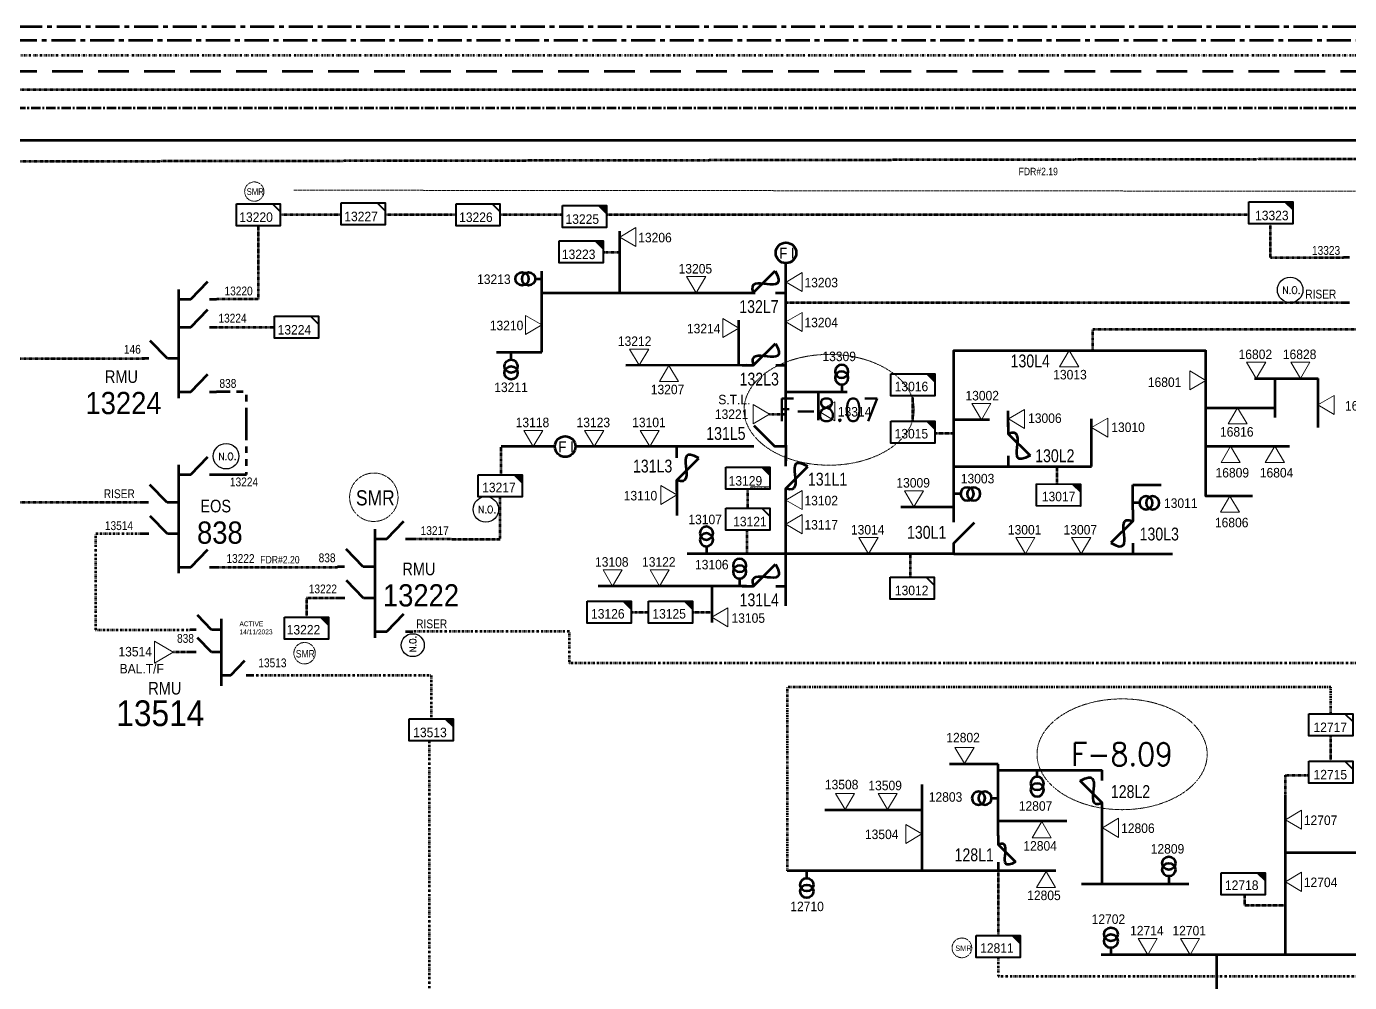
# Model space of a CAD drawing. Header units: metres. Extents: x 65984 to 144644, y -19036 to 23726.
# Drawn here: x 115702 to 116216, y 22020 to 22392 of the extents above; entities that cross this region are included whole.
import ezdxf
from ezdxf.enums import TextEntityAlignment as Align

# ---------------------------------------------------------------- set-up
doc = ezdxf.new("R2010")
doc.units = ezdxf.units.M
doc.header["$MEASUREMENT"] = 0
for name, pattern in [('( Center )', [2, 1.25, -0.25, 0.25, -0.25]), ('( Phantom )', [2.5, 1.25, -0.25, 0.25, -0.25, 0.25, -0.25]), ('DGN Style 1', [0.6, 0, -0.6]), ('DGN Style 3', [0.013877, 0, -0.013877]), ('DGN Style 4', [1.6, 0.8, -0.4, 0, -0.4]), ('DGN Style 6', [1.9, 0.7, -0.4, 0, -0.4, 0, -0.4]), ('DGN Style 7', [2, 0.9, -0.4, 0.3, -0.4]), ('HIDDEN2', [2381.25, 1587.5, -793.75])]:
    doc.linetypes.add(name, pattern=pattern)
doc.layers.get('0').update_dxf_attribs({"color": 95, "lineweight": 40})
for name, color, linetype, lineweight in [('ABS', 7, 'Continuous', 40), ('CONTRACTOR NAME', 95, 'Continuous', 40), ('d_eos', 111, 'Continuous', 40), ('d_eos no', 121, 'Continuous', 40), ('d_fco', 5, 'Continuous', 40), ('d_fco text', 95, 'Continuous', 40), ('d_grid line', 7, 'DGN Style 1', 0), ('d_oh branch', 94, 'Continuous', 40), ('d_switch', 95, 'Continuous', 40), ('d_tf', 1, 'Continuous', 40), ('d_tf no', 6, 'Continuous', 40), ('d_tf_200', 1, 'Continuous', 40), ('d_ug cable', 95, 'Continuous', 40), ('d_ug main line', 95, 'Continuous', 40), ('d_unit sub', 7, 'Continuous', 40), ('EARTH FAULT INDICATOR', 95, 'Continuous', 40), ('FDR  1  16', 234, 'Continuous', 40), ('FDR  2  19', 172, 'Continuous', 40), ('fedr no', 95, 'Continuous', 40), ('Level 37', 7, 'Continuous', 0), ('O H MAIN FEEDER', 4, 'Continuous', 100), ('SW N O', 114, 'Continuous', 30)]:
    doc.layers.add(name, color=color, linetype=linetype, lineweight=lineweight)
doc.styles.add('NASKHF', font='naskhf.shx', dxfattribs={"height": 8})
doc.styles.add('Style-Andalus', font='andlso.ttf')
doc.styles.add('Style-Arial', font='arial.ttf')
doc.styles.add('Style-ENGINEERING', font='ENGINEERING.shx')
doc.styles.add('Style-msdefault', font='msdefault.shx')
doc.styles.add('Style-STANDARD', font='STANDARD.shx')

# ---------------------------------------------------------------- blocks, each defined once
blk = doc.blocks.new('TFU_9')
at = {"layer": 'd_tf_200', "color": 1, "linetype": 'Continuous', "lineweight": 53}
blk.add_line((0, 10), (0, 0), dxfattribs=at)
for centre in [(0, 30), (0, 20)]:
    blk.add_circle(centre, 10, dxfattribs=at)
blk = doc.blocks.new('TF_8')
at = {"color": 0, "linetype": 'ByBlock', "lineweight": -2}
blk.add_line((6.3, 4.95), (9.9, 1.35), dxfattribs=at)
blk.add_3dface([(-10.1, 4.95), (9.9, 4.95), (9.9, -5.05), (-10.1, -5.05)], dxfattribs=at)
blk = doc.blocks.new('FUSE01')
at = {"color": 0, "linetype": 'ByBlock', "lineweight": -2}
blk.add_line((0, -17.15), (0, -22.55), dxfattribs=at)
at = {"color": 0, "linetype": 'ByBlock', "lineweight": -2, "flags": 128}
blk.add_lwpolyline([(0, 0.05), (0, -5.75), (-11.2, -16.95)], dxfattribs=at)
at = {"color": 0, "linetype": 'ByBlock', "lineweight": -2}
blk.add_open_spline([(-11.2, -16.95), (3.4, -25.35), (-11.6, -1.35), (0, -5.75)], degree=3, dxfattribs=at)
blk = doc.blocks.new('exist.us-1000kva')
at = {"color": 0, "linetype": 'ByBlock', "lineweight": -2, "flags": 128}
blk.add_lwpolyline([(40, 12.9), (32.8, 20), (40, 20)], close=True, dxfattribs=at)
at = {"color": 0, "linetype": 'ByBlock', "lineweight": -2, "extrusion": (0, 0, -1)}
blk.add_solid([(-40, 12.9), (-32.8, 20), (-40, 20)], dxfattribs=at)
at = {"color": 0, "linetype": 'ByBlock', "lineweight": -2, "xscale": 2, "yscale": 2}
blk.add_blockref('TF_8', (20.2, 10.1), dxfattribs=at)
blk = doc.blocks.new('*U892')
at = {"layer": 'SW N O', "color": 3}
blk.add_circle((0, 0), 16.8, dxfattribs=at)
at = {"layer": 'SW N O', "color": 3, "style": 'Style-STANDARD'}
blk.add_text('N.O.', height=9.6, dxfattribs=at).set_placement((1.7, -0.2), align=Align.MIDDLE_CENTER)
blk = doc.blocks.new('TFU_60')
at = {"layer": 'd_tf_200', "color": 251, "linetype": 'Continuous', "lineweight": 53}
blk.add_line((0, 10), (0, 0), dxfattribs=at)
at = {"layer": 'd_tf_200', "color": 251, "linetype": 'Continuous', "lineweight": 53, "extrusion": (0, 0, -1)}
for centre in [(0, 30), (0, 20)]:
    blk.add_circle(centre, 10, dxfattribs=at)
blk = doc.blocks.new('*U918')
at = {"layer": 'EARTH FAULT INDICATOR', "color": 251, "linetype": 'Continuous', "lineweight": 100}
blk.add_circle((0.02, 0.13), 4, dxfattribs=at)
at = {"layer": 'EARTH FAULT INDICATOR', "color": 251, "lineweight": 140, "style": 'Style-Andalus', "width": 0.9}
blk.add_text('F I', height=4.234, dxfattribs=at).set_placement((-2.61, 2.11), align=Align.TOP_LEFT)
blk = doc.blocks.new('*U996')
at = {"layer": 'CONTRACTOR NAME', "color": 251, "lineweight": 13, "ltscale": 0.498271, "flags": 128}
for points in [[(1.7, -0.51), (-3.72, -0.51), (-3.72, 0.47), (1.7, 0.47)], [(3.7, -0.51), (1.7, -0.51), (1.7, 0.47), (3.7, 0.47)]]:
    blk.add_lwpolyline(points, close=True, dxfattribs=at)
at = {"layer": 'CONTRACTOR NAME', "color": 251, "lineweight": 13, "style": 'Style-msdefault', "width": 0.945946}
for s, height, p in [('2017.07.24', 0.642, (-3.49, 0.31)), ('MTC', 0.572, (2.04, 0.28))]:
    blk.add_text(s, height=height, dxfattribs=at).set_placement(p, align=Align.TOP_LEFT)
blk = doc.blocks.new('*U702')
at = {"layer": 'ABS', "color": 7, "linetype": 'Continuous', "lineweight": 158, "ltscale": 0.204148}
blk.add_line((-6.04, -5.72), (-11.57, -5.72), dxfattribs=at)
at = {"layer": 'ABS', "color": 7, "linetype": 'Continuous', "lineweight": 158, "ltscale": 0.204148, "flags": 128}
blk.add_lwpolyline([(11.58, -5.72), (5.64, -5.72), (-5.83, 5.75)], dxfattribs=at)
blk = doc.blocks.new('TRA1_368')
at = {"layer": 'd_tf', "color": 1, "linetype": 'Continuous', "lineweight": 0, "ltscale": 0.000215867, "flags": 128}
blk.add_lwpolyline([(10, -17), (0, 0), (-10, -17)], close=True, dxfattribs=at)
blk = doc.blocks.new('TRA1_367')
at = {"layer": 'd_tf', "color": 1, "linetype": 'Continuous', "lineweight": 0, "ltscale": 0.000215867, "xscale": 1.000046566207833, "yscale": 1.000046566207833, "zscale": 1.000046566207833, "rotation": 180}
blk.add_blockref('TRA1_368', (0, 0), dxfattribs=at)
blk = doc.blocks.new('TRA1_539')
at = {"layer": 'd_tf', "color": 140, "linetype": 'Continuous', "lineweight": 0, "ltscale": 0.000215867, "flags": 128}
blk.add_lwpolyline([(10.1, -17.1), (0.1, -0.1), (-9.9, -17.1)], close=True, dxfattribs=at)
blk = doc.blocks.new('TRA1_538')
at = {"layer": 'd_tf', "color": 140, "linetype": 'Continuous', "lineweight": 0, "ltscale": 0.000215867, "xscale": 1.000046566207833, "yscale": 1.000046566207833, "zscale": 1.000046566207833, "rotation": 180}
blk.add_blockref('TRA1_539', (0, 0), dxfattribs=at)
blk = doc.blocks.new('TRA1_376')
at = {"layer": 'd_tf', "color": 251, "linetype": 'Continuous', "lineweight": 0, "ltscale": 0.000215867, "flags": 128}
blk.add_lwpolyline([(10.1, -17), (0.1, 0), (-9.9, -17)], close=True, dxfattribs=at)
blk = doc.blocks.new('TRA1_375')
at = {"layer": 'd_tf', "color": 251, "linetype": 'Continuous', "lineweight": 0, "ltscale": 0.000215867, "xscale": 1.000046566207833, "yscale": 1.000046566207833, "zscale": 1.000046566207833, "rotation": 180}
blk.add_blockref('TRA1_376', (0, 0), dxfattribs=at)
blk = doc.blocks.new('TRA1_378')
at = {"layer": 'd_tf', "color": 251, "linetype": 'Continuous', "lineweight": 0, "ltscale": 0.000215867, "extrusion": (0, 0, -1), "flags": 128}
blk.add_lwpolyline([(-10.1, -17), (-0.1, 0), (9.9, -17)], close=True, dxfattribs=at)
blk = doc.blocks.new('TRA1_377')
at = {"layer": 'd_tf', "color": 251, "linetype": 'Continuous', "lineweight": 0, "ltscale": 0.000215867, "xscale": 1.000046566207833, "yscale": 1.000046566207833, "zscale": 1.000046566207833, "rotation": 180}
blk.add_blockref('TRA1_378', (0, 0), dxfattribs=at)
blk = doc.blocks.new('TRA1_688')
at = {"layer": 'd_tf', "color": 251, "linetype": 'Continuous', "lineweight": 0, "ltscale": 0.000215867, "extrusion": (0, 0, -1), "flags": 128}
blk.add_lwpolyline([(-21, -17), (-11, 0), (-1, -17)], close=True, dxfattribs=at)
blk = doc.blocks.new('TRA1_687')
at = {"layer": 'd_tf', "color": 251, "linetype": 'Continuous', "lineweight": 0, "ltscale": 0.000215867, "xscale": 1.000046566207833, "yscale": 1.000046566207833, "zscale": 1.000046566207833, "rotation": 180}
blk.add_blockref('TRA1_688', (0, 0), dxfattribs=at)

msp = doc.modelspace()

# ---------------------------------------------------------------- linework, layer by layer
at = {"layer": 'd_eos', "color": 7, "linetype": 'Continuous', "lineweight": 211, "ltscale": 0.54966}
for p, q in [((116215.81, 22301.87), (116213.55, 22301.87)), ((116215.81, 22284.27), (116213.55, 22284.27)), ((115774.13, 22157.4), (115768.68, 22163.01)), ((115777.86, 22161.58), (115777.86, 22135.67)), ((115768.16, 22157.4), (115765.9, 22157.4)), ((115774.13, 22148.7), (115768.68, 22154.31)), ((115777.86, 22157.39), (115774.13, 22157.4)), ((115768.16, 22148.7), (115765.89, 22148.7)), ((115777.85, 22148.7), (115774.13, 22148.7)), ((115781.58, 22139.8), (115787.03, 22145.42)), ((115777.86, 22139.8), (115781.58, 22139.8)), ((115787.55, 22139.8), (115789.82, 22139.8))]:
    msp.add_line(p, q, dxfattribs=at)
at = {"layer": 'd_eos', "color": 7, "linetype": 'Continuous', "lineweight": 211, "ltscale": 0.625574}
for p, q in [((115766.05, 22285.63), (115772.71, 22292.49)), ((115761.49, 22247.32), (115761.49, 22289.39)), ((115761.49, 22285.63), (115766.05, 22285.63)), ((115773.34, 22285.63), (115776.11, 22285.63)), ((115766.07, 22274.8), (115772.73, 22281.66)), ((115761.52, 22274.8), (115766.07, 22274.8)), ((115773.37, 22274.8), (115776.14, 22274.8)), ((115757.05, 22262.62), (115750.39, 22269.48)), ((115749.76, 22262.62), (115746.99, 22262.62)), ((115761.61, 22262.62), (115757.05, 22262.62)), ((115766.05, 22249.75), (115772.71, 22256.61)), ((115761.49, 22249.75), (115766.05, 22249.75)), ((115773.34, 22249.75), (115776.11, 22249.75)), ((115761.49, 22179.28), (115761.49, 22221.35)), ((115766.05, 22217.59), (115772.71, 22224.45)), ((115761.49, 22217.59), (115766.05, 22217.59)), ((115773.34, 22217.59), (115776.11, 22217.59)), ((115756.91, 22206.76), (115750.25, 22213.62)), ((115749.62, 22206.76), (115746.85, 22206.76)), ((115761.47, 22206.76), (115756.91, 22206.76)), ((115757.05, 22194.58), (115750.39, 22201.44)), ((115749.76, 22194.58), (115746.99, 22194.58)), ((115761.61, 22194.59), (115757.05, 22194.58)), ((115766.05, 22181.71), (115772.71, 22188.57)), ((115761.49, 22181.71), (115766.05, 22181.71)), ((115773.34, 22181.71), (115776.11, 22181.71)), ((115825.75, 22181.78), (115822.98, 22181.78))]:
    msp.add_line(p, q, dxfattribs=at)
at = {"layer": 'd_eos', "color": 120, "linetype": 'Continuous', "lineweight": 211, "ltscale": 0.625574}
for p, q in [((115837.62, 22154.31), (115837.62, 22196.37)), ((115842.18, 22192.61), (115848.84, 22199.48)), ((115837.62, 22192.61), (115842.18, 22192.61)), ((115849.47, 22192.61), (115852.24, 22192.61)), ((115833.04, 22181.78), (115826.38, 22188.64)), ((115837.6, 22181.78), (115833.04, 22181.78)), ((115833.18, 22169.61), (115826.52, 22176.47)), ((115825.89, 22169.61), (115823.12, 22169.61)), ((115837.74, 22169.61), (115833.18, 22169.61)), ((115842.18, 22156.73), (115848.84, 22163.6)), ((115837.62, 22156.73), (115842.18, 22156.73)), ((115849.47, 22156.73), (115852.24, 22156.73))]:
    msp.add_line(p, q, dxfattribs=at)
at = {"layer": 'd_grid line', "color": 7, "linetype": 'DGN Style 1', "lineweight": 0}
msp.add_line((115806.33, 22327.98), (121692.49, 22322.37), dxfattribs=at)
at = {"layer": 'd_oh branch', "color": 251, "linetype": 'Continuous', "lineweight": 100}
for p, q in [((115932.59, 22288.14), (115932.59, 22312.06)), ((115997.11, 22229), (115997.1, 22299.67)), ((115902.34, 22265.12), (115902.34, 22296.62)), ((115902.34, 22288.14), (115985.15, 22288.14)), ((115978.84, 22259.92), (115978.84, 22277.56)), ((115884.69, 22265.12), (115902.34, 22265.12)), ((115981.85, 22260.02), (115934.93, 22260.01)), ((116178.97, 22254.92), (116203.65, 22254.92)), ((116186.92, 22239.81), (116186.92, 22254.92)), ((116203.65, 22235.92), (116203.65, 22254.92)), ((116020.89, 22249.64), (115997.11, 22249.64)), ((116009.76, 22238.75), (116009.76, 22249.64)), ((116083.41, 22236.14), (116083.41, 22242.36)), ((116160.12, 22243.56), (116186.92, 22243.56)), ((116076.09, 22238.87), (116062.29, 22238.87)), ((116115.68, 22220.76), (116115.68, 22239.21)), ((116160.12, 22228.62), (116192.53, 22228.62)), ((116062.29, 22220.76), (116115.68, 22220.76)), ((115954.81, 22215.35), (115954.81, 22201.68)), ((116131.73, 22203.96), (116131.73, 22213.68)), ((116131.73, 22213.68), (116142.75, 22213.68)), ((116041.74, 22205.07), (116062.29, 22205.07)), ((115997.11, 22186.84), (115958.8, 22186.84)), ((116062.29, 22186.84), (116147.08, 22186.84)), ((115981.85, 22174.33), (115924.15, 22174.33)), ((115968.31, 22174.33), (115968.31, 22160.17))]:
    msp.add_line(p, q, dxfattribs=at)
at = {"layer": 'd_oh branch', "color": 251, "linetype": 'Continuous', "lineweight": 211}
for p, q in [((116064.8, 22265.75), (116160.12, 22265.75)), ((115907.41, 22228.49), (115886.59, 22228.49)), ((115981.13, 22228.49), (115915.41, 22228.49)), ((115997.11, 22229), (115997.11, 22222.94)), ((115997.11, 22186.84), (115997.11, 22211.32)), ((115997.11, 22166.7), (115997.11, 22186.84)), ((116062.29, 22186.84), (115997.39, 22186.84))]:
    msp.add_line(p, q, dxfattribs=at)
at = {"layer": 'd_oh branch', "color": 1, "linetype": 'Continuous', "lineweight": 100}
for p, q in [((116079.49, 22105.18), (116060.56, 22105.18)), ((116079.49, 22077.45), (116079.49, 22105.18)), ((116079.49, 22102.94), (116119.82, 22102.94)), ((116049.86, 22097.28), (116049.86, 22063.73)), ((116190.93, 22031.23), (116190.93, 22093.07)), ((116049.86, 22087.31), (116012.18, 22087.31)), ((116119.82, 22058.78), (116119.82, 22087.76)), ((116079.49, 22083.21), (116106.09, 22083.21)), ((116238.54, 22070.85), (116190.93, 22070.85)), ((116101.84, 22063.87), (115997.6, 22063.87)), ((116111.86, 22058.78), (116153.44, 22058.78)), ((116274.74, 22031.23), (116119.47, 22031.23)), ((116164.25, 22031.23), (116164.25, 22017.9))]:
    msp.add_line(p, q, dxfattribs=at)
at = {"layer": 'd_oh branch', "color": 251, "linetype": 'Continuous', "lineweight": 211, "flags": 128}
msp.add_lwpolyline([(116062.29, 22202.45), (116062.29, 22265.75), (116067.31, 22265.75)], dxfattribs=at)
at = {"layer": 'd_oh branch', "color": 251, "linetype": 'Continuous', "lineweight": 100, "flags": 128}
msp.add_lwpolyline([(116178.17, 22209.19), (116160.12, 22209.19), (116160.12, 22265.88)], dxfattribs=at)
at = {"layer": 'd_ug cable', "color": 251, "linetype": 'DGN Style 3', "lineweight": 100}
for p, q in [((115990.72, 22241.03), (115997.11, 22241.03)), ((116062.29, 22233.6), (116054.84, 22233.6))]:
    msp.add_line(p, q, dxfattribs=at)
at = {"layer": 'd_ug cable', "color": 140, "linetype": 'DGN Style 3', "lineweight": 140}
for p, q in [((115776.11, 22181.71), (115823.22, 22181.73)), ((115765.89, 22148.7), (115759.36, 22148.7))]:
    msp.add_line(p, q, dxfattribs=at)
at = {"layer": 'd_ug cable', "color": 1, "linetype": 'DGN Style 3', "lineweight": 100}
msp.add_line((116208.53, 22106.31), (116208.53, 22116.27), dxfattribs=at)
at = {"layer": 'd_ug cable', "color": 206, "linetype": 'DGN Style 3', "lineweight": 100, "flags": 128}
msp.add_lwpolyline([(116176.39, 20628.22), (116176.39, 20750.68), (116176.22, 20750.68), (116176.22, 20751.88), (115709.1, 20751.88), (115709.1, 20898.3), (115443.65, 20898.3), (115443.65, 22367.11), (125153.08, 22367.11), (125153.08, 21679.5), (125516.2, 21679.5), (125516.2, 21661.2)], dxfattribs=at)
at = {"layer": 'd_ug cable', "color": 80, "linetype": 'DGN Style 3', "lineweight": 140, "flags": 128}
for points in [[(116512.44, 22340.57), (115591.01, 22338.89)], [(115824.47, 22318.47), (115800.85, 22318.47)], [(115869.04, 22318.47), (115841.54, 22318.47)], [(115910.34, 22318.47), (115886.11, 22318.47)], [(116176.75, 22318.47), (115927.41, 22318.47)], [(115792.31, 22314.2), (115792.31, 22285.63), (115776.11, 22285.63)], [(115748.3, 22262.52), (115607.06, 22262.52)]]:
    msp.add_lwpolyline(points, dxfattribs=at)
at = {"layer": 'd_ug cable', "color": 80, "linetype": 'DGN Style 3', "lineweight": 100, "flags": 128}
for points in [[(116185.07, 22314.99), (116185.07, 22301.87), (116213.55, 22301.87)], [(115776.14, 22274.8), (115798.6, 22274.8)]]:
    msp.add_lwpolyline(points, dxfattribs=at)
at = {"layer": 'd_ug cable', "color": 251, "linetype": 'DGN Style 3', "lineweight": 100, "flags": 128}
for points in [[(115932.59, 22303.85), (115926.11, 22303.85)], [(116214.13, 22284.27), (115997.1, 22284.27)], [(116116.21, 22266.08), (116116.21, 22274.11), (116241.37, 22274.11), (116241.37, 22255.87)], [(116046.29, 22238.34), (116046.3, 22248.13)], [(115886.59, 22217.52), (115886.59, 22228.49)], [(116102.41, 22213.96), (116102.41, 22220.76)], [(115982.19, 22211.89), (115982.19, 22204.52)], [(115981.91, 22195.99), (115981.91, 22186.84)], [(116045.41, 22177.8), (116045.41, 22186.84)], [(115937.15, 22164.21), (115943.73, 22164.21)], [(115960.96, 22164.21), (115968.31, 22164.21)]]:
    msp.add_lwpolyline(points, dxfattribs=at)
at = {"layer": 'd_ug cable', "color": 30, "linetype": 'DGN Style 4', "lineweight": 100, "flags": 128}
msp.add_lwpolyline([(116079.49, 22030.19), (116079.49, 22022.87), (116627.23, 22022.87), (116627.23, 22113.15), (117025.28, 22113.15), (117025.28, 22244.73), (117231.91, 22244.73), (117231.91, 22150.62)], dxfattribs=at)
at = {"layer": 'd_ug cable', "color": 140, "linetype": 'DGN Style 3', "lineweight": 140, "flags": 128}
msp.add_lwpolyline([(115746.85, 22206.76), (115694.51, 22206.76), (115694.51, 22136.8)], dxfattribs=at)
at = {"layer": 'd_ug cable', "color": 140, "linetype": 'DGN Style 3', "lineweight": 100, "flags": 128}
for points in [[(115852.24, 22192.61), (115886.21, 22192.6), (115886.21, 22208.94)], [(115823.12, 22169.61), (115811.03, 22169.61), (115811.03, 22162.26)]]:
    msp.add_lwpolyline(points, dxfattribs=at)
at = {"layer": 'd_ug cable', "color": 140, "linetype": 'DGN Style 4', "lineweight": 140, "flags": 128}
for points in [[(115746.99, 22194.58), (115729.16, 22194.58), (115729.16, 22157.4), (115765.9, 22157.4)], [(116260.8, 22136.95), (116260.44, 22144.46), (115913.15, 22144.46), (115913.15, 22156.73), (115852.24, 22156.73)], [(115789.82, 22139.8), (115859.39, 22139.8), (115859.39, 22122.84)], [(115858.64, 22114.31), (115858.64, 22011.07)]]:
    msp.add_lwpolyline(points, dxfattribs=at)
at = {"layer": 'd_ug cable', "color": 1, "linetype": 'DGN Style 7', "lineweight": 140, "flags": 128}
msp.add_lwpolyline([(116208.53, 22124.8), (116208.53, 22135.09), (115997.6, 22135.09), (115997.6, 22063.87)], dxfattribs=at)
at = {"layer": 'd_ug cable', "color": 1, "linetype": 'DGN Style 3', "lineweight": 100, "flags": 128}
for points in [[(116190.93, 22093.07), (116190.93, 22100.99), (116199.99, 22100.99)], [(116079.49, 22065.54), (116079.49, 22038.72)], [(116190.93, 22050.4), (116175.23, 22050.4), (116175.23, 22054.56)]]:
    msp.add_lwpolyline(points, dxfattribs=at)
at = {"layer": 'd_ug cable', "color": 2, "linetype": 'DGN Style 3', "lineweight": 13}
for centre, radius in [((115790.74, 22327.45), 3.74), ((115837.14, 22208.81), 9.4), ((115810.25, 22148.29), 4.15), ((116065.39, 22033.92), 3.83)]:
    msp.add_circle(centre, radius, dxfattribs=at)
at = {"layer": 'd_ug main line', "color": 36, "linetype": 'HIDDEN2', "lineweight": 70, "ltscale": 0.0075}
msp.add_lwpolyline([(125386.09, 22374.01), (115436.35, 22374.01), (115436.35, 20892.06), (115702.37, 20892.06), (115702.37, 20746.44), (116184.6, 20746.44), (116184.6, 20578.3), (116242, 20578.3), (116242, 20553.61)], dxfattribs=at)
at = {"layer": 'd_ug main line', "color": 174, "linetype": '( Center )', "lineweight": 140, "ltscale": 2.94, "flags": 128}
msp.add_lwpolyline([(125145.17, 22359.87), (115450.76, 22359.87), (115450.76, 20910.03), (116755.35, 20910.03), (116755.35, 20829.41)], dxfattribs=at)
at = {"layer": 'd_ug main line', "color": 80, "linetype": '( Phantom )', "lineweight": 158, "ltscale": 10, "flags": 128}
msp.add_lwpolyline([(115776.11, 22217.59), (115787.67, 22217.59), (115787.67, 22249.75), (115776.11, 22249.75)], dxfattribs=at)
at = {"layer": 'FDR  1  16', "color": 30, "linetype": '( Center )', "lineweight": 106, "ltscale": 7.500037, "flags": 128}
msp.add_lwpolyline([(114989.91, 20379.15), (114989.91, 20383.49), (114490.69, 20383.49), (114490.69, 22391.54), (122508.29, 22391.54), (122508.29, 22028.88)], dxfattribs=at)
at = {"layer": 'FDR  1  16', "color": 1, "linetype": '( Center )', "lineweight": 70, "ltscale": 7.500037, "flags": 128}
msp.add_lwpolyline([(115013.01, 20327.78), (115013.01, 20397.59), (114501.68, 20397.59), (114501.68, 22386.17), (125172.75, 22386.17), (125172.75, 21502.07), (125488.92, 21502.07)], dxfattribs=at)
at = {"layer": 'FDR  1  16', "color": 30, "linetype": 'DGN Style 6', "lineweight": 70, "flags": 128}
msp.add_lwpolyline([(125349.75, 21236.28), (125349.75, 21221.49), (125166.12, 21221.49), (125166.12, 22380.22), (114512.89, 22380.22), (114512.89, 20408.44), (115057.63, 20408.44), (115057.63, 20185.04)], dxfattribs=at)
at = {"layer": 'FDR  2  19', "color": 80, "linetype": 'Continuous', "flags": 128}
for points in [[(115841.54, 22320.02), (115838.47, 22323.04), (115841.54, 22323.04)], [(115886.11, 22319.71), (115883.04, 22322.74), (115886.11, 22322.74)]]:
    msp.add_lwpolyline(points, close=True, dxfattribs=at)
at = {"layer": 'FDR  2  19', "color": 2, "linetype": 'Continuous', "flags": 128}
msp.add_lwpolyline([(115815.67, 22276.04), (115812.6, 22279.06), (115815.67, 22279.06)], close=True, dxfattribs=at)
at = {"layer": 'fedr no', "color": 82, "linetype": 'DGN Style 3', "lineweight": 13, "true_color": 0x1dc70e}
for centre in [(116013.86, 22242.75), (116127.57, 22109.05)]:
    msp.add_ellipse(centre, major_axis=(33.02, 0), ratio=0.651175, dxfattribs=at)
at = {"layer": 'O H MAIN FEEDER', "color": 80, "lineweight": 211, "ltscale": 30, "flags": 128}
msp.add_lwpolyline([(117305.58, 22308.62), (117331.17, 22308.62), (117331.17, 22347.22), (113698.36, 22347.3)], dxfattribs=at)

# ---------------------------------------------------------------- block references
at = {"layer": 'ABS', "color": 7, "linetype": 'Continuous', "lineweight": 158, "ltscale": 0.204148, "xscale": 0.7000000000000001, "yscale": 0.7000000000000001, "zscale": 0.7000000000000001}
msp.add_blockref('*U702', (115988.86, 22232.45), dxfattribs=at)
at = {"layer": 'ABS', "color": 7, "linetype": 'Continuous', "lineweight": 158, "ltscale": 0.204148, "xscale": 0.7000000000000001, "yscale": 0.7000000000000001, "zscale": 0.7000000000000001, "rotation": 270}
msp.add_blockref('*U702', (116066.3, 22194.94), dxfattribs=at)
at = {"layer": 'CONTRACTOR NAME', "color": 251, "lineweight": 13, "ltscale": 0.498271}
msp.add_blockref('*U996', (115987.14, 22212.41), dxfattribs=at)
at = {"layer": 'd_fco', "color": 251, "linetype": 'Continuous', "lineweight": 100, "zscale": 0.1205302691593963}
for p, xscale, yscale, rotation in [((115980.03, 22288.14), 0.7575801333709902, -0.7575801333709908, 270.000228319361), ((115980.15, 22260.02), 0.7575801333709902, -0.7575801333709908, 270.000228319361), ((116083.41, 22237.84), 0.7575801333709902, -0.757580133370991, 179.9999821679291), ((115954.81, 22211.08), 0.7575801333709902, 0.7575801333709902, 180.0000178320709), ((115997.11, 22207.9), 0.7575801333709902, 0.7575801333709902, 179.9999046468465), ((116131.73, 22203.92), 0.7575801333709901, 0.7575801333709901, 359.9997716821658), ((115980.15, 22174.33), 0.7575801333709902, -0.7575801333709908, 270.000228319361)]:
    msp.add_blockref('FUSE01', p, dxfattribs=dict(at, xscale=xscale, yscale=yscale, rotation=rotation))
at = {"layer": 'd_fco', "color": 1, "linetype": 'Continuous', "lineweight": 100, "zscale": 0.1205302691593963}
for p, xscale, yscale, rotation in [((116119.82, 22085.85), 0.7575801333709902, -0.7575801333709908, 0.000228318672554131), ((116079.49, 22077.45), 0.599657519795586, -0.5996575197955865, 180.0002283186725)]:
    msp.add_blockref('FUSE01', p, dxfattribs=dict(at, xscale=xscale, yscale=yscale, rotation=rotation))
at = {"layer": 'd_tf', "color": 251, "linetype": 'Continuous', "lineweight": 0, "ltscale": 0.000215867}
for name, p, xscale, yscale, zscale, rotation in [('TRA1_375', (115932.59, 22309.78), 0.37, 0.37, 0.37, 270.0001230743661), ('TRA1_375', (115962.29, 22288.15), 0.37, 0.37, 0.37, 359.9999999999999), ('TRA1_375', (115997.12, 22292.31), 0.37, 0.37, 0.37, 270.0001230743661), ('TRA1_375', (115997.11, 22276.82), 0.37, 0.37, 0.37, 270.0001230743661), ('TRA1_375', (115940.16, 22260.02), 0.37, 0.37, 0.37, 359.9999999999999), ('TRA1_377', (116106.99, 22265.75), 0.3700000000000001, 0.3700000000000001, 0.3700000000000001, 179.9998570152295), ('TRA1_375', (116160.12, 22254.22), 0.37, 0.37, 0.37, 90.00038913692929), ('TRA1_375', (116179.64, 22254.92), 0.37, 0.37, 0.37, 359.9999999999999), ('TRA1_375', (116196.82, 22254.92), 0.37, 0.37, 0.37, 359.9999999999999), ('TRA1_377', (116009.76, 22242.15), 0.3700000000000001, 0.3700000000000001, 0.3700000000000001, 270.0000131822901), ('TRA1_375', (115899.06, 22228.49), 0.37, 0.37, 0.37, 359.9999999999999), ('TRA1_375', (115922.69, 22228.49), 0.37, 0.37, 0.37, 359.9999999999999), ('TRA1_375', (115944.28, 22228.49), 0.37, 0.37, 0.37, 359.9999999999999), ('TRA1_377', (116169.62, 22228.61), 0.37, 0.37, 0.37, 180.0006751070176), ('TRA1_377', (116186.8, 22228.61), 0.37, 0.37, 0.37, 180.0006751070176), ('TRA1_375', (115997.11, 22207.7), 0.37, 0.37, 0.37, 270.0001230743661), ('TRA1_375', (116046.82, 22205.07), 0.37, 0.37, 0.37, 359.9999999999999), ('TRA1_377', (116169.38, 22209.26), 0.37, 0.37, 0.37, 180.0006751070176), ('TRA1_375', (115997.11, 22198.32), 0.37, 0.37, 0.37, 270.0001230743661), ('TRA1_375', (116029.18, 22186.84), 0.37, 0.37, 0.37, 359.9999999999999), ('TRA1_375', (116090.09, 22186.84), 0.37, 0.37, 0.37, 359.9999999999999), ('TRA1_375', (116111.71, 22186.84), 0.37, 0.37, 0.37, 359.9999999999999), ('TRA1_375', (115929.85, 22174.34), 0.37, 0.37, 0.37, 359.9999999999999), ('TRA1_375', (115948.1, 22174.34), 0.37, 0.37, 0.37, 359.9999999999999), ('TRA1_375', (115968.31, 22162.17), 0.37, 0.37, 0.37, 270.000246151457)]:
    msp.add_blockref(name, p, dxfattribs=dict(at, xscale=xscale, yscale=yscale, zscale=zscale, rotation=rotation))
at = {"layer": 'd_tf', "color": 251, "linetype": 'Continuous', "lineweight": 0, "ltscale": 0.000215867, "extrusion": (0, 0, -1)}
for name, p, xscale, yscale, zscale, rotation in [('TRA1_377', (-115902.34, 22275.67), 0.3699999999999999, 0.3699999999999999, 0.3699999999999999, 270.0000131822901), ('TRA1_687', (-115978.84, 22270.39), 0.37, 0.37, 0.37, 270.000000001225), ('TRA1_375', (-115951.71, 22260.01), 0.37, 0.37, 0.37, 179.9997538491649), ('TRA1_377', (-116203.54, 22244.67), 0.3700000000000001, 0.3700000000000001, 0.3700000000000001, 89.99985701526043), ('TRA1_375', (-115990.71, 22241.01), 0.37, 0.37, 0.37, 270.0000000013421), ('TRA1_377', (-116072.92, 22238.88), 0.3700000000000001, 0.3700000000000001, 0.3700000000000001, 359.9998570152295), ('TRA1_377', (-116083.42, 22239.26), 0.3699999999999999, 0.3699999999999999, 0.3699999999999999, 90.00024615228165), ('TRA1_375', (-116172.43, 22243.56), 0.3699999999999999, 0.3699999999999999, 0.3699999999999999, 179.9995028694266), ('TRA1_375', (-116115.68, 22235.9), 0.37, 0.37, 0.37, 89.99999999999999), ('TRA1_375', (-115954.81, 22209.67), 0.37, 0.37, 0.37, 270.000000001225)]:
    msp.add_blockref(name, p, dxfattribs=dict(at, xscale=xscale, yscale=yscale, zscale=zscale, rotation=rotation))
at = {"layer": 'd_tf', "color": 140, "linetype": 'Continuous', "lineweight": 0, "ltscale": 0.000215867, "xscale": 0.4267622666565714, "yscale": 0.4267622666565714, "zscale": 0.4267622666565714, "rotation": 90.00000000000001}
msp.add_blockref('TRA1_538', (115759.36, 22148.7), dxfattribs=at)
at = {"layer": 'd_tf', "color": 1, "linetype": 'Continuous', "lineweight": 0, "ltscale": 0.000215867, "extrusion": (0, 0, -1)}
for p, xscale, yscale, zscale, rotation in [((-116066.41, 22105.44), 0.3699999999999999, 0.3699999999999999, 0.3699999999999999, 359.9998173771477), ((-116049.86, 22078.16), 0.37, 0.37, 0.37, 270), ((-116096.37, 22082.95), 0.37, 0.37, 0.37, 180), ((-116098.07, 22063.61), 0.37, 0.37, 0.37, 180)]:
    msp.add_blockref('TRA1_367', p, dxfattribs=dict(at, xscale=xscale, yscale=yscale, zscale=zscale, rotation=rotation))
at = {"layer": 'd_tf', "color": 1, "linetype": 'Continuous', "lineweight": 0, "ltscale": 0.000215867, "xscale": 0.37, "yscale": 0.37, "zscale": 0.37}
for p, rotation in [((116020.03, 22087.56), 359.9999999999999), ((116036.54, 22087.56), 359.9999999999999), ((116190.93, 22083.62), 270.0001230743661), ((116119.93, 22080.51), 270), ((116190.93, 22059.53), 270.0001230743661), ((116137.53, 22031.24), 359.9999999999999), ((116153.97, 22031.24), 359.9999999999999)]:
    msp.add_blockref('TRA1_367', p, dxfattribs=dict(at, rotation=rotation))
at = {"layer": 'd_tf_200', "color": 251, "linetype": 'Continuous', "lineweight": 53, "extrusion": (0, 0, -1)}
for p, xscale, yscale, zscale, rotation in [((-115902.34, 22293.58), 0.256057359993943, 0.256057359993943, 0.256057359993943, 269.9999999999999), ((-115890.4, 22264.78), 0.2560573599939427, 0.2560573599939427, 0.2560573599939427, 179.9999999999999)]:
    msp.add_blockref('TFU_60', p, dxfattribs=dict(at, xscale=xscale, yscale=yscale, zscale=zscale, rotation=rotation))
at = {"layer": 'd_tf_200', "color": 251, "linetype": 'Continuous', "lineweight": 53, "xscale": 0.2560573599939427, "yscale": 0.2560573599939427, "zscale": 0.2560573599939427}
for p, rotation in [((116018.73, 22249.99), 359.9999999999999), ((116062.29, 22210.09), 269.9999999999999), ((116131.73, 22206.65), 269.9999999999999), ((115966.23, 22187.18), 359.9999999999999), ((115979.12, 22174.68), 359.9999999999999)]:
    msp.add_blockref('TFU_60', p, dxfattribs=dict(at, rotation=rotation))
at = {"layer": 'd_tf_200', "color": 1, "linetype": 'Continuous', "lineweight": 53, "extrusion": (0, 0, -1)}
for p, xscale, yscale, zscale, rotation in [((-116094.6, 22102.89), 0.2560573599939427, 0.2560573599939427, 0.2560573599939427, 179.9999999999999), ((-116079.49, 22092.05), 0.256057359993943, 0.256057359993943, 0.256057359993943, 269.9999999999999)]:
    msp.add_blockref('TFU_9', p, dxfattribs=dict(at, xscale=xscale, yscale=yscale, zscale=zscale, rotation=rotation))
at = {"layer": 'd_tf_200', "color": 1, "linetype": 'Continuous', "lineweight": 53}
for p, xscale, yscale, zscale, rotation in [((116145.69, 22059.12), 0.2560573599939427, 0.2560573599939427, 0.2560573599939427, 359.9999999999999), ((116005.17, 22063.55), 0.2560573599939431, 0.2560573599939431, 0.2560573599939431, 179.9999999999999), ((116123.23, 22031.23), 0.2647723628619231, 0.2647723628619231, 0.2647723628619231, 359.9999999999999)]:
    msp.add_blockref('TFU_9', p, dxfattribs=dict(at, xscale=xscale, yscale=yscale, zscale=zscale, rotation=rotation))
at = {"layer": 'd_unit sub', "color": 80, "linetype": 'Continuous', "lineweight": 40, "zscale": 0.4267622666565712}
for name, p, xscale, yscale, rotation in [('exist.us-1000kva', (116176.75, 22314.99), 0.4267622666565712, 0.4267622666565712, 359.9998570150538), ('TF_8', (115833.09, 22318.82), 0.8535245333131425, 0.8535245333131425, 359.9999999999999), ('TF_8', (115877.66, 22318.51), 0.8535245333131425, 0.8535245333131425, 359.9999999999999), ('TF_8', (115807.22, 22274.84), 0.8535245333131425, 0.8535245333131425, 359.9999999999999)]:
    msp.add_blockref(name, p, dxfattribs=dict(at, xscale=xscale, yscale=yscale, rotation=rotation))
at = {"layer": 'd_unit sub', "color": 2, "linetype": 'Continuous', "lineweight": 40, "zscale": 0.4267622666565712, "rotation": 359.9999999999999}
for name, p, xscale, yscale in [('TF_8', (115792.4, 22318.51), 0.8535245333131425, 0.8535245333131425), ('exist.us-1000kva', (115802.49, 22153.72), 0.4267622666565712, 0.4267622666565712), ('exist.us-1000kva', (116070.96, 22030.19), 0.4267622666565712, 0.4267622666565712)]:
    msp.add_blockref(name, p, dxfattribs=dict(at, xscale=xscale, yscale=yscale))
at = {"layer": 'd_unit sub', "color": 3, "linetype": 'Continuous', "lineweight": 40, "xscale": 0.4267622666565712, "yscale": 0.4267622666565712, "zscale": 0.4267622666565712, "rotation": 359.9999999999999}
msp.add_blockref('exist.us-1000kva', (115910.34, 22313.48), dxfattribs=at)
at = {"layer": 'd_unit sub', "color": 251, "linetype": 'Continuous', "lineweight": 40, "zscale": 0.4267622666565712}
for name, p, xscale, yscale, rotation in [('exist.us-1000kva', (115909.04, 22299.79), 0.4267622666565712, 0.4267622666565712, 359.9999999999999), ('exist.us-1000kva', (116037.77, 22248.14), 0.4267622666565712, 0.4267622666565712, 359.9319781295633), ('exist.us-1000kva', (116037.75, 22229.81), 0.4267622666565712, 0.4267622666565712, 359.9319781295633), ('exist.us-1000kva', (115973.77, 22211.89), 0.4267622666565712, 0.4267622666565712, 359.9999999999999), ('exist.us-1000kva', (115877.67, 22208.94), 0.4267622666565712, 0.4267622666565712, 359.9999999999999), ('exist.us-1000kva', (116094.32, 22205.43), 0.4267622666565712, 0.4267622666565712, 359.9319781299553), ('TF_8', (115982.39, 22200.3), 0.8535245333131425, 0.8535245333131425, 359.9999999999999), ('TF_8', (116046.12, 22173.57), 0.8535245333131425, 0.8535245333131425, 359.9999999999999), ('exist.us-1000kva', (115919.93, 22159.91), 0.4267622666565712, 0.4267622666565712, 359.9999999999999), ('exist.us-1000kva', (115943.73, 22159.91), 0.4267622666565712, 0.4267622666565712, 359.9999999999999)]:
    msp.add_blockref(name, p, dxfattribs=dict(at, xscale=xscale, yscale=yscale, rotation=rotation))
at = {"layer": 'd_unit sub', "color": 140, "linetype": 'Continuous', "lineweight": 40, "xscale": 0.4267622666565712, "yscale": 0.4267622666565712, "zscale": 0.4267622666565712, "rotation": 359.9999999999999}
msp.add_blockref('exist.us-1000kva', (115850.86, 22114.31), dxfattribs=at)
at = {"layer": 'd_unit sub', "color": 1, "linetype": 'Continuous', "lineweight": 40, "zscale": 0.4267622666565712, "rotation": 359.9999999999999}
for name, p, xscale, yscale in [('TF_8', (116208.61, 22120.58), 0.8535245333131425, 0.8535245333131425), ('TF_8', (116208.61, 22102.09), 0.8535245333131425, 0.8535245333131425), ('exist.us-1000kva', (116165.97, 22054.56), 0.4267622666565712, 0.4267622666565712)]:
    msp.add_blockref(name, p, dxfattribs=dict(at, xscale=xscale, yscale=yscale))
at = {"layer": 'EARTH FAULT INDICATOR', "color": 251, "linetype": 'Continuous', "lineweight": 100}
for p in [(115997.09, 22303.54), (115911.39, 22228.35)]:
    msp.add_blockref('*U918', p, dxfattribs=at)
at = {"layer": 'SW N O', "color": 3, "xscale": 0.2950694635422144, "yscale": 0.2950694635422144, "zscale": 0.2950694635422144}
for p in [(116192.8, 22289.28), (115779.8, 22224.74), (115880.62, 22204.09)]:
    msp.add_blockref('*U892', p, dxfattribs=at)
at = {"layer": 'SW N O', "color": 3, "xscale": 0.265562517187993, "yscale": 0.265562517187993, "zscale": 0.265562517187993, "rotation": 90}
msp.add_blockref('*U892', (115852.26, 22151.4), dxfattribs=at)

# ---------------------------------------------------------------- texts
at = {"layer": 'd_eos no', "color": 7, "linetype": 'Continuous', "lineweight": 140, "style": 'Style-Arial', "width": 0.88}
for s, height, p in [('13224', 8.64, (115725.22, 22249.7)), ('838', 8.64, (115768.52, 22199.41)), ('13514', 10, (115737.18, 22129.98))]:
    msp.add_text(s, height=height, dxfattribs=at).set_placement(p, align=Align.TOP_LEFT)
at = {"layer": 'd_eos no', "color": 120, "linetype": 'Continuous', "lineweight": 140, "style": 'Style-Arial', "width": 0.88}
msp.add_text('13222', height=8.64, dxfattribs=at).set_placement((115840.68, 22175.06), align=Align.TOP_LEFT)
at = {"layer": 'd_fco text', "color": 251, "linetype": 'Continuous', "lineweight": 80, "style": 'Style-msdefault', "width": 0.82}
for s, p in [('132L7', (115994.24, 22280.31)), ('132L3', (115994.36, 22252.18)), ('131L5', (115981.41, 22231.08)), ('131L3', (115952.98, 22218.42)), ('131L4', (115994.36, 22166.5))]:
    msp.add_text(s, height=5, rotation=0.0339, dxfattribs=at).set_placement(p, align=Align.RIGHT)
for s, p in [('130L4', (116099.54, 22264.21)), ('130L2', (116109.08, 22227.41)), ('130L1', (116059.34, 22197.68)), ('130L3', (116149.62, 22197.03))]:
    msp.add_text(s, height=5, rotation=359.9661, dxfattribs=at).set_placement(p, align=Align.TOP_RIGHT)
msp.add_text('131L1', height=5, rotation=359.9662, dxfattribs=at).set_placement((116005.63, 22213.34))
at = {"layer": 'd_fco text', "color": 1, "linetype": 'Continuous', "lineweight": 80, "style": 'Style-msdefault', "width": 0.82}
for s, p in [('128L2', (116138.46, 22092.07)), ('128L1', (116077.79, 22067.53))]:
    msp.add_text(s, height=5, rotation=0.0339, dxfattribs=at).set_placement(p, align=Align.RIGHT)
at = {"layer": 'd_switch', "color": 2, "linetype": 'Continuous', "lineweight": 30, "style": 'Style-msdefault', "width": 0.857143}
for s, p in [('FDR#2.19', (116087.39, 22336.7)), ('FDR#2.20', (115793.07, 22186.03))]:
    msp.add_text(s, height=2.92, dxfattribs=at).set_placement(p, align=Align.TOP_LEFT)
at = {"layer": 'd_switch', "color": 1, "linetype": 'Continuous', "lineweight": 30, "ltscale": 0.9, "style": 'Style-ENGINEERING', "width": 0.857143}
msp.add_text('SMR', height=2.601, rotation=0.0026, dxfattribs=at).set_placement((115787.79, 22328.73), align=Align.TOP_LEFT)
at = {"layer": 'd_switch', "color": 194, "linetype": 'Continuous', "lineweight": 30, "style": 'Style-ENGINEERING', "width": 0.857143}
for s, p in [('13323', (116212.2, 22306.32)), ('838', (115767.32, 22155.74))]:
    msp.add_text(s, height=3.43, rotation=359.9925, dxfattribs=at).set_placement(p, align=Align.TOP_RIGHT)
at = {"layer": 'd_switch', "color": 234, "linetype": 'Continuous', "lineweight": 30, "style": 'Style-ENGINEERING', "width": 0.857143}
for s, rotation, p in [('13220', 0.0026, (115790.12, 22287.15)), ('13217', 0.0026, (115866.24, 22194.14)), ('13222', 0.0004, (115790.85, 22183.3)), ('838', 359.9971, (115822.28, 22183.58))]:
    msp.add_text(s, height=3.43, rotation=rotation, dxfattribs=at).set_placement(p, align=Align.RIGHT)
at = {"layer": 'd_switch', "color": 194, "linetype": 'Continuous', "lineweight": 30, "style": 'Style-ENGINEERING', "width": 0.857143}
msp.add_text('RISER', height=3.43, dxfattribs=at).set_placement((116198.68, 22289.37), align=Align.TOP_LEFT)
at = {"layer": 'd_switch', "color": 234, "linetype": 'Continuous', "lineweight": 30, "style": 'Style-ENGINEERING', "width": 0.857143}
msp.add_text('13224', height=3.43, rotation=0.0033, dxfattribs=at).set_placement((115776.83, 22276.6))
for s, p in [('146', (115746.7, 22264.52)), ('13222', (115822.82, 22171.5))]:
    msp.add_text(s, height=3.43, dxfattribs=at).set_placement(p, align=Align.RIGHT)
for s, rotation, p in [('838', 0.0004, (115777.23, 22254.7)), ('13224', 0.0026, (115781.29, 22216.46)), ('RISER', 359.9971, (115732.34, 22211.89))]:
    msp.add_text(s, height=3.43, rotation=rotation, dxfattribs=at).set_placement(p, align=Align.TOP_LEFT)
at = {"layer": 'd_switch', "color": 1, "linetype": 'Continuous', "lineweight": 30, "style": 'Style-ENGINEERING', "width": 0.857143}
for height, p in [(5.901, (115830.2, 22211.53)), (2.89, (115806.85, 22149.51))]:
    msp.add_text('SMR', height=height, rotation=0.0026, dxfattribs=at).set_placement(p, align=Align.TOP_LEFT)
at = {"layer": 'd_switch', "color": 234, "linetype": 'Continuous', "lineweight": 30, "style": 'Style-ENGINEERING', "width": 0.857143}
for s, p in [('13514', (115732.75, 22199.5)), ('RISER', (115853.6, 22161.39))]:
    msp.add_text(s, height=3.43, dxfattribs=at).set_placement(p, align=Align.TOP_LEFT)
at = {"layer": 'd_switch', "color": 194, "linetype": 'Continuous', "lineweight": 30, "style": 'Style-ENGINEERING', "width": 0.857143}
msp.add_text('13513', height=3.43, dxfattribs=at).set_placement((115803.25, 22146.25), align=Align.TOP_RIGHT)
at = {"layer": 'd_tf no', "color": 2, "linetype": 'Continuous', "lineweight": 40, "style": 'Style-msdefault', "width": 0.945946}
for s, p in [('13220', (115784.92, 22319.39)), ('13222', (115803.33, 22159.24)), ('12811', (116072.48, 22035.7))]:
    msp.add_text(s, height=3.7, dxfattribs=at).set_placement(p, align=Align.TOP_LEFT)
at = {"layer": 'd_tf no', "color": 80, "linetype": 'Continuous', "lineweight": 40, "style": 'Style-msdefault', "width": 0.945946}
for s, p in [('13227', (115825.68, 22319.65)), ('13226', (115870.25, 22319.34)), ('13225', (115911.55, 22318.62)), ('13224', (115799.81, 22275.67))]:
    msp.add_text(s, height=3.7, dxfattribs=at).set_placement(p, align=Align.TOP_LEFT)
msp.add_text('13323', height=3.7, rotation=0.0001, dxfattribs=at).set_placement((116192.19, 22320.02), align=Align.TOP_RIGHT)
at = {"layer": 'd_tf no', "color": 251, "linetype": 'Continuous', "lineweight": 40, "style": 'Style-msdefault', "width": 0.945946}
for s, p in [('13206', (115939.76, 22311.44)), ('13223', (115910.13, 22304.94)), ('13205', (115955.43, 22299.35)), ('13203', (116004.29, 22293.97)), ('13204', (116004.28, 22278.49)), ('13212', (115931.86, 22271.23)), ('13309', (116011.26, 22265.33)), ('16802', (116172.78, 22266.13)), ('16828', (116189.96, 22266.13)), ('13118', (115892.2, 22239.7)), ('13123', (115915.83, 22239.7)), ('13101', (115937.42, 22239.7)), ('13010', (116123.37, 22237.82)), ('13129', (115974.86, 22217.04)), ('13009', (116039.96, 22216.28)), ('13003', (116064.96, 22217.89)), ('13217', (115879.19, 22214.46)), ('13102', (116004.28, 22209.36)), ('13011', (116143.83, 22208.37)), ('13107', (115959.23, 22202.05)), ('13121', (115976.61, 22201.21)), ('13117', (116004.28, 22199.99)), ('13014', (116022.32, 22198.05)), ('13001', (116083.23, 22198.05)), ('13007', (116104.85, 22198.05)), ('13108', (115922.99, 22185.55)), ('13122', (115941.24, 22185.55)), ('13106', (115961.8, 22184.51)), ('13012', (116039.38, 22174.49)), ('13126', (115921.45, 22165.43)), ('13125', (115945.25, 22165.43)), ('13105', (115975.97, 22163.77))]:
    msp.add_text(s, height=3.7, dxfattribs=at).set_placement(p, align=Align.TOP_LEFT)
for s, p in [('13213', (115877.22, 22291.57)), ('13211', (115883.89, 22249.63)), ('13207', (115944.64, 22248.8)), ('13006', (116091.08, 22237.65))]:
    msp.add_text(s, height=3.7, dxfattribs=at).set_placement(p)
for s, p in [('13210', (115895.17, 22277.34)), ('13214', (115971.68, 22276.11)), ('S.T.L.', (115983.32, 22248.57)), ('13002', (116079.78, 22250.09)), ('16805', (116227.08, 22246.16)), ('13221', (115982.52, 22242.89)), ('13314', (116030.26, 22243.84)), ('13110', (115947.14, 22211.27))]:
    msp.add_text(s, height=3.7, dxfattribs=at).set_placement(p, align=Align.TOP_RIGHT)
for s, p in [('13013', (116113.85, 22254.54)), ('16801', (116150.57, 22251.61))]:
    msp.add_text(s, height=3.7, dxfattribs=at).set_placement(p, align=Align.RIGHT)
for s, p in [('13016', (116039.3, 22253.66)), ('13015', (116039.27, 22235.33))]:
    msp.add_text(s, height=3.7, rotation=359.932, dxfattribs=at).set_placement(p, align=Align.TOP_LEFT)
msp.add_text('16816', height=3.7, rotation=0.0005, dxfattribs=at).set_placement((116165.57, 22232.35))
for s, p in [('16809', (116176.85, 22216.49)), ('16804', (116194.03, 22216.49)), ('16806', (116176.61, 22197.14))]:
    msp.add_text(s, height=3.7, rotation=0.0003, dxfattribs=at).set_placement(p, align=Align.RIGHT)
msp.add_text('13017', height=3.7, rotation=0.0001, dxfattribs=at).set_placement((116109.43, 22210.94), align=Align.TOP_RIGHT)
at = {"layer": 'd_tf no', "color": 140, "linetype": 'Continuous', "lineweight": 40, "style": 'Style-msdefault', "width": 0.945946}
for s, p in [('13514', (115738.01, 22147.03)), ('BAL.T/F', (115738.47, 22140.42))]:
    msp.add_text(s, height=3.7, dxfattribs=at).set_placement(p)
msp.add_text('13513', height=3.7, dxfattribs=at).set_placement((115852.44, 22119.38), align=Align.TOP_LEFT)
at = {"layer": 'd_tf no', "color": 1, "linetype": 'Continuous', "lineweight": 40, "style": 'Style-msdefault', "width": 0.945946}
for s, height, p in [('12717', 3.7, (116201.85, 22121.35)), ('12802', 3.7, (116059.34, 22117.37)), ('12715', 3.7, (116201.88, 22103)), ('13508', 3.7, (116012.21, 22099.14)), ('13509', 3.7, (116029.09, 22098.79)), ('12803', 3.7, (116052.53, 22094.32)), ('12806', 3.7, (116127.18, 22082.21)), ('12707', 3.7, (116198.1, 22085.29)), ('13504', 3.7, (116027.75, 22079.83)), ('12809', 3.7, (116138.68, 22074.19)), ('12704', 3.7, (116198.1, 22061.2)), ('12718', 3.7, (116167.49, 22060.08)), ('12710', 3.7, (115998.79, 22051.85)), ('12702', 3.7, (116115.75, 22046.92)), ('12714', 3.7, (116130.67, 22042.44)), ('12701', 3.7, (116147.11, 22042.44)), ('SMR', 2.099, (116062.81, 22034.81))]:
    msp.add_text(s, height=height, dxfattribs=at).set_placement(p, align=Align.TOP_LEFT)
for s, p in [('12807', (116087.48, 22087.13)), ('12804', (116089.25, 22071.65)), ('12805', (116090.73, 22052.45))]:
    msp.add_text(s, height=3.7, dxfattribs=at).set_placement(p)
at = {"layer": 'd_tf no', "color": 121, "linetype": 'Continuous', "lineweight": 40, "insert": (115784.99, 22160.6), "char_height": 1.8684, "attachment_point": 1, "style": 'NASKHF'}
msp.add_mtext('\\Fmsdefault;\\H1x;\\W0.945946;ACTIVE\\P14/11/2023', dxfattribs=at)
at = {"layer": 'fedr no', "color": 6, "linetype": 'Continuous', "lineweight": 40, "char_height": 8.852, "attachment_point": 5, "style": 'Style-STANDARD'}
for s, insert in [('F-8.07', (116013.86, 22242.75)), ('F-8.09', (116127.57, 22109.05))]:
    msp.add_mtext(s, dxfattribs=dict(at, insert=insert))
at = {"layer": 'Level 37', "color": 7, "linetype": 'Continuous', "lineweight": 100, "style": 'Style-msdefault', "width": 0.86}
for s, p in [('RMU', (115745.59, 22258.08)), ('EOS', (115781.72, 22207.84))]:
    msp.add_text(s, height=4.9, rotation=0.0004, dxfattribs=at).set_placement(p, align=Align.TOP_RIGHT)
at = {"layer": 'Level 37', "color": 120, "linetype": 'Continuous', "lineweight": 100, "style": 'Style-msdefault', "width": 0.86}
msp.add_text('RMU', height=4.9, rotation=0.0004, dxfattribs=at).set_placement((115861.05, 22183.44), align=Align.TOP_RIGHT)
at = {"layer": 'Level 37', "color": 7, "linetype": 'Continuous', "lineweight": 100, "style": 'Style-msdefault', "width": 0.86}
msp.add_text('RMU', height=4.9, dxfattribs=at).set_placement((115749.6, 22137.14), align=Align.TOP_LEFT)

doc.saveas('drawing.dxf')
